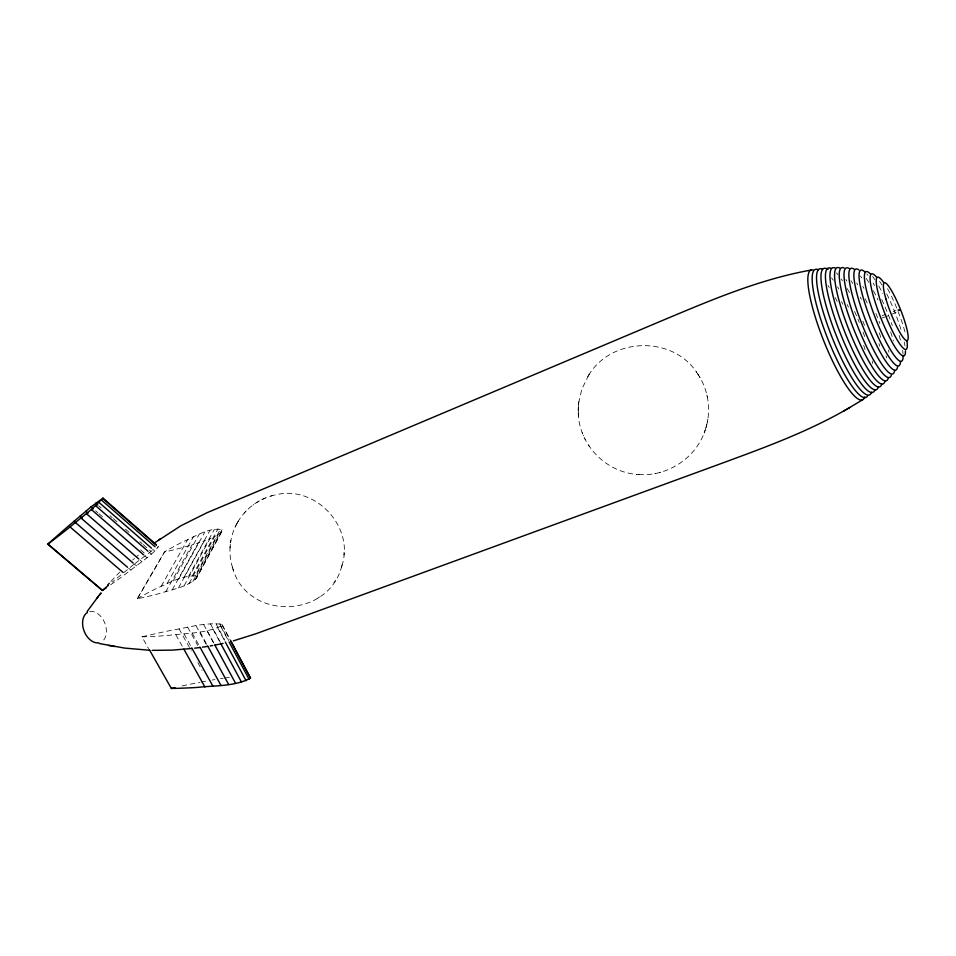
<?xml version="1.0" encoding="UTF-8"?>
<svg xmlns="http://www.w3.org/2000/svg" width="956" height="956" viewBox="0 0 956 956"><rect width="100%" height="100%" fill="white"/><g stroke="black" fill="none" stroke-linecap="round" stroke-linejoin="round"><path stroke-width="0.72" stroke-dasharray="4.78 3.58" d="M341.854 565.892C355.058 526.708 314.823 484.178 274.946 495.053M237.363 522.729C229.488 536.436 227.767 553.524 232.834 568.497M578.356 414.354L578.249 409.096M578.26 408.702L578.607 403.432M578.225 410.411L578.296 407.375M343.861 555.173L344.041 552.353M230.002 548.123L230.157 546.318M230.169 546.103L230.312 544.263M578.667 403.038L581.75 389.343L588.49 375.493M578.464 404.747L578.81 401.723M706.46 425.922C710.87 409.55 708.348 391.47 699.637 376.927M230.611 542.243L230.898 540.403M707.38 422.002L707.607 420.676M707.667 420.281L707.894 418.967M704.751 431.407L706.353 426.304M706.018 427.595L706.807 424.619M232.332 566.992C246.242 620.755 327.824 619.153 341.615 566.681M341.328 567.673L342.152 564.9M638.763 474.499C666.965 476.769 695.263 458.498 704.62 431.777M704.166 433.032L705.217 430.152M235.08 527.186L235.535 526.254M235.905 525.489L236.359 524.557M195.43 579.587L222.115 530.927L221.995 529.684C208.157 527.079 194.761 536.997 182.309 542.088A507.098 329.27 14.7 0 0 169.284 549.091L164.456 551.875L137.246 598.695L143.472 597.476A840.635 592.541 51.6 0 0 159.317 593.568C171.901 589.326 186.874 587.546 196.685 577.95L222.115 530.927M137.246 598.695L142.205 595.911A526.123 330.298 14.9 0 1 155.589 588.92C168.136 583.351 180.959 575.727 195.072 575.894L220.585 528.919M192.849 581.487L218.374 534.44L220.896 532.552M196.685 577.95L196.53 576.683L221.995 529.684M192.395 575.727L218.016 528.776M189.037 583.566L214.67 536.519L218.374 534.44M184.161 585.705L209.938 538.67L214.67 536.519M188.667 576.169L214.407 529.242M184.042 577.233L209.938 530.341M178.461 587.832L204.405 540.809L209.938 538.67M172.211 589.876L198.346 542.889L204.405 540.809M178.76 578.882L204.823 532.002M165.723 591.812L192.06 544.836L198.346 542.889M141.99 636.827L148.993 636.66A542.721 216.916 -22 0 0 167.957 635.441C186.002 633.039 205.887 633.876 222.282 625.284L221.923 624.316C204.763 622.129 187.519 627.805 170.646 630.458A2173.024 1152.159 -63.1 0 0 149.937 634.975L141.99 636.827L148.527 648.562M173.048 581.009L199.266 534.141M167.121 583.495L193.518 536.639M161.229 586.195L187.794 539.351M237.793 522C245.907 507.947 260.307 497.825 276.224 494.73M137.353 598.826L164.563 552.006L170.491 550.62A794.926 573.767 52.8 0 0 185.846 546.629L192.06 544.836M236.849 523.637L238.307 521.104M588.645 375.254C611.183 337.325 672.223 335.293 696.661 372.362M587.761 376.628L589.374 374.131M333.895 582.658L334.469 581.798M334.923 581.093L335.496 580.232M110.956 581.368L119.667 572.166M244.246 513.073L244.963 512.297M245.489 511.723L246.206 510.958M110.621 584.797A563.395 85.192 -45.3 0 0 119.894 578.249L147.045 557.802L154.848 551.098L158.517 546.617L157.19 547.143M132.597 560.025L134.521 558.364M136.457 556.727L138.417 555.089M133.9 564.41L122.834 573.385A2683.862 606.14 -60.6 0 0 112.234 582.144M134.916 563.598L154.609 548.72M252.982 505.055L253.675 504.529M317.906 598.121L319.579 596.974M256.853 502.39L257.582 501.96M258.682 501.314L259.387 500.896M896.059 312.373L889.94 315.062M265.362 498.004L261.992 499.534M881.982 315.839L886.021 314.177M886.152 316.555L888.674 315.564M882.101 318.073L884.802 317.057M893.155 311.465L895.939 310.545M270.763 496.08L272.161 495.746M659.712 472.455L660.596 472.264M654.693 473.602L655.422 473.447M200.975 682.106L206.508 681.066M212.113 680.063L214.933 679.573M220.442 678.688L223.178 678.258M224.552 678.043L229.619 677.398M578.272 413.04C578.966 444.193 605.351 471.87 636.385 474.307M636.206 474.284L639.026 474.523M195.072 575.894L196.53 576.683M134.366 564.088L136.589 566M128.666 568.294L130.924 570.23M139.815 559.881L142.026 561.805M95.576 510.779L97.823 512.727M98.958 513.707L103.451 517.614M140.604 549.867L146.232 554.755M144.81 555.878L147.045 557.802M152.625 549.15L154.848 551.098M98.958 506.083L101.169 508.006M110.012 515.702L112.222 517.626M113.322 518.594L117.743 522.442M125.487 529.17L129.908 533.018M139.851 541.682L142.062 543.606M143.161 544.562L150.905 551.289M149.16 552.245L151.383 554.181M588.549 445.221L589.266 446.249M697.832 374.071L700.007 377.524M696.291 371.824L698.561 375.194M175.868 634.784L183.122 647.821M179.071 628.761L191.32 650.881M197.808 662.592L202.122 670.395M184.066 633.971L191.116 646.734M192.216 633.015L199.242 645.802M187.663 627.148L197.701 645.408M199.983 631.892L206.974 644.714M196.016 625.726L206.711 645.348M207.022 630.613L213.989 643.472M203.724 624.603L213.678 642.97M210.451 623.886L220.37 642.289M213.021 629.251L219.964 642.121M215.877 623.599L224.839 640.305M217.705 627.853L224.612 640.747M221.923 624.316L230.181 639.791M222.282 625.284L229.858 639.468M219.761 623.742L228.711 640.484M220.836 626.503L228.424 640.699M584.905 438.876L585.251 439.533M582.24 432.71L582.527 433.427M583.22 435.135L583.495 435.84M232.977 568.94L233.467 570.397M706.878 394.864L707.165 396.19M707.213 396.453L707.5 397.792M578.392 414.737L578.476 416.039M887.538 288.736A38.826 6.561 68.4 0 1 905.774 335.233M879.604 281.315A44.096 7.576 68.4 0 1 881.886 284.96M886.714 293.898A44.096 7.576 68.4 0 1 901.006 329.7M904.221 341.925A44.096 7.576 68.4 0 1 904.973 345.988M872.637 276.535A48.17 8.389 68.4 0 1 874.967 279.809M878.755 286.023A48.17 8.389 68.4 0 1 882.747 293.54M899.178 335.437A48.17 8.389 68.4 0 1 900.66 340.91M902.619 350.35A48.17 8.389 68.4 0 1 903.062 354.15M866.805 273.918A51.493 9.106 68.4 0 1 867.976 275.364M873.163 283.107A51.493 9.106 68.4 0 1 874.549 285.486M881.707 299.455A51.493 9.106 68.4 0 1 892.307 325.53M866.112 278.28A54.313 9.739 68.4 0 1 868.944 282.761M873.426 290.767A54.313 9.739 68.4 0 1 877.978 299.981M890.681 332.019A54.313 9.739 68.4 0 1 893.406 340.826M860.412 275.961A56.751 10.313 68.4 0 1 861.834 277.993M862.862 286.43A58.89 10.851 68.4 0 1 863.949 288.377M875.887 313.484A58.89 10.851 68.4 0 1 879.879 323.534M888.423 350.075A58.89 10.851 68.4 0 1 888.972 352.25M856.672 283.024A60.79 11.353 68.4 0 1 857.771 284.864M865.132 298.666A60.79 11.353 68.4 0 1 868.526 305.872M879.281 332.831A60.79 11.353 68.4 0 1 881.814 340.455M886.081 355.775A60.79 11.353 68.4 0 1 886.571 357.914M850.995 280.717A62.487 11.831 68.4 0 1 852.668 283.394M860.209 297.101A62.487 11.831 68.4 0 1 861.38 299.467M878.911 343.658A62.487 11.831 68.4 0 1 879.687 346.192M845.845 279.439A64.016 12.285 68.4 0 1 846.98 281.148M836.416 272.842A65.402 12.703 68.4 0 1 837.97 274.671M841.268 279.092A65.402 12.703 68.4 0 1 842.415 280.789M847.171 288.509A65.402 12.703 68.4 0 1 849.621 292.883M862.85 321.18A65.402 12.703 68.4 0 1 864.511 325.351M854.568 311.417A66.657 13.121 68.4 0 1 859.313 322.507M863.053 332.09A66.657 13.121 68.4 0 1 865.718 339.523M872.171 360.998A66.657 13.121 68.4 0 1 872.768 363.459M831.565 277.873A67.804 13.515 68.4 0 1 833.321 280.287M837.599 286.848A67.804 13.515 68.4 0 1 838.854 288.951M847.159 304.51A67.804 13.515 68.4 0 1 848.438 307.151M863.71 345.415A67.804 13.515 68.4 0 1 865.061 349.621M841.531 301.654A68.844 13.886 68.4 0 1 842.833 304.247M828.004 285.462A69.8 14.256 68.4 0 1 829.282 287.469M835.186 297.639A69.8 14.256 68.4 0 1 837.181 301.403M89.601 611.613A16.336 11.09 68.7 0 1 104.718 622.858A16.336 11.09 68.7 0 1 101.766 641.703M182.082 685.954A2024.175 1116.142 -65.2 0 1 199.589 682.369"/><path stroke-width="1.43" d="M47.8 544.179L52.389 540.702A570.266 65.582 -45.5 0 0 64.829 531.118L91.406 509.536L102.961 498.1L91.071 506.871L68.055 526.386A2900.707 502.426 -57.4 0 0 53.5 539.088L47.8 544.179L102.352 590.485L106.224 587.832M230.874 641.082L250.52 678.163C234.471 686.683 214.801 685.368 197.079 687.448A532.659 228.042 -22 0 1 178.354 688.296L171.351 688.463L174.96 687.507M102.352 590.485L108.112 585.586M87.116 611.517L98.372 596.329M899.393 310.485L899.811 309.959L898.031 309.971M99.484 594.955L101.073 592.959L96.903 598.181M107.586 585.156L109.259 583.256M153.773 543.402L180.66 525.896L206.843 512.798L664.289 319.71C711.909 299.742 759.948 279.236 811.058 270.07M158.481 540.068L160.632 538.551M847.195 409.013L862.551 399.811M233.336 640.879L256.268 633.637L717.096 465.034C762.35 448.364 808.131 432.004 849.86 407.459M843.598 411.092L846.323 409.515M223.071 643.4L215.339 645.025M210.165 645.969L212.758 645.503M207.583 646.399L202.397 647.188M199.804 647.547L194.606 648.18M192.001 648.455L172.331 650.128L152.159 650.355M149.638 650.271L124.567 648.072L99.4 643.555M108.554 645.443L110.848 645.862M112.091 646.077L114.589 646.519M47.896 544.036L102.447 590.342M70.099 526.983L123.037 572.429M79.957 516.156L82.204 518.092M81.129 518.14L133.254 563.132M73.959 521.283L127.542 567.314M85.765 511.257L88.012 513.205M86.47 513.719L138.704 558.913M91.071 506.871L93.329 508.819M91.406 509.536L143.699 554.91M99.161 502.569L151.514 548.182M95.648 503.203L97.859 505.127M95.708 505.76L148.049 551.277M102.961 498.1L156.294 544.681M102.901 498.614L156.306 545.243M101.599 500.155L155.051 546.784M149.351 649.698L171.351 688.463M183.851 649.124L204.883 686.946M191.821 648.013L212.973 686.288M199.947 647.081L221.015 685.476M207.679 645.993L228.651 684.484M214.682 644.762L235.582 683.325M220.657 643.412L241.474 682.046M225.305 642.026L246.062 680.708M230.539 640.759L250.52 678.163M229.117 641.99L249.122 679.393M906.874 340.766A38.826 6.561 68.4 0 1 897.003 339.595A38.826 6.561 68.4 0 1 877.775 291.401A38.826 6.561 68.4 0 1 883.547 282.331M905.452 350.936A44.096 7.576 68.4 0 1 880.392 316.842A44.096 7.576 68.4 0 1 876.497 277.085M903.133 355.763A48.17 8.389 68.4 0 1 876.234 320.224A48.17 8.389 68.4 0 1 870.522 274.049M900.516 361.535A51.493 9.106 68.4 0 1 871.609 322.1A51.493 9.106 68.4 0 1 864.654 271.695M897.588 366.829A54.313 9.739 68.4 0 1 867.068 323.941A54.313 9.739 68.4 0 1 858.894 269.903M894.649 370.462A56.751 10.313 68.4 0 1 862.587 325.745A56.751 10.313 68.4 0 1 854.234 269.234M891.315 375.122A58.89 10.851 68.4 0 1 857.389 325.59A58.89 10.851 68.4 0 1 849.681 268.839M888.172 378.325A60.79 11.353 68.4 0 1 853.768 329.282A60.79 11.353 68.4 0 1 844.124 268.003M884.957 381.348A62.487 11.831 68.4 0 1 849.406 331.027A62.487 11.831 68.4 0 1 839.691 267.979M881.695 384.228A64.016 12.285 68.4 0 1 845.092 332.76A64.016 12.285 68.4 0 1 835.329 268.098M878.385 386.965A65.402 12.703 68.4 0 1 840.802 334.469A65.402 12.703 68.4 0 1 831.015 268.349M875.039 389.582A66.657 13.121 68.4 0 1 835.663 333.979A66.657 13.121 68.4 0 1 828.004 269.413M871.645 392.103A67.804 13.515 68.4 0 1 832.294 337.862A67.804 13.515 68.4 0 1 822.554 269.174M867.69 395.784A68.844 13.886 68.4 0 1 827.179 337.277A68.844 13.886 68.4 0 1 818.384 269.723M864.798 396.871A69.8 14.256 68.4 0 1 824.801 343.503A69.8 14.256 68.4 0 1 813.03 269.951M98.815 642.814A16.336 11.09 68.7 0 1 84.056 630.924A16.336 11.09 68.7 0 1 87.402 612.509M885.889 298.87A31.07 5.174 68.4 0 0 907.22 340.587A31.07 5.174 68.4 0 0 894.266 295.655A31.07 5.174 68.4 0 0 885.889 298.87"/></g></svg>
